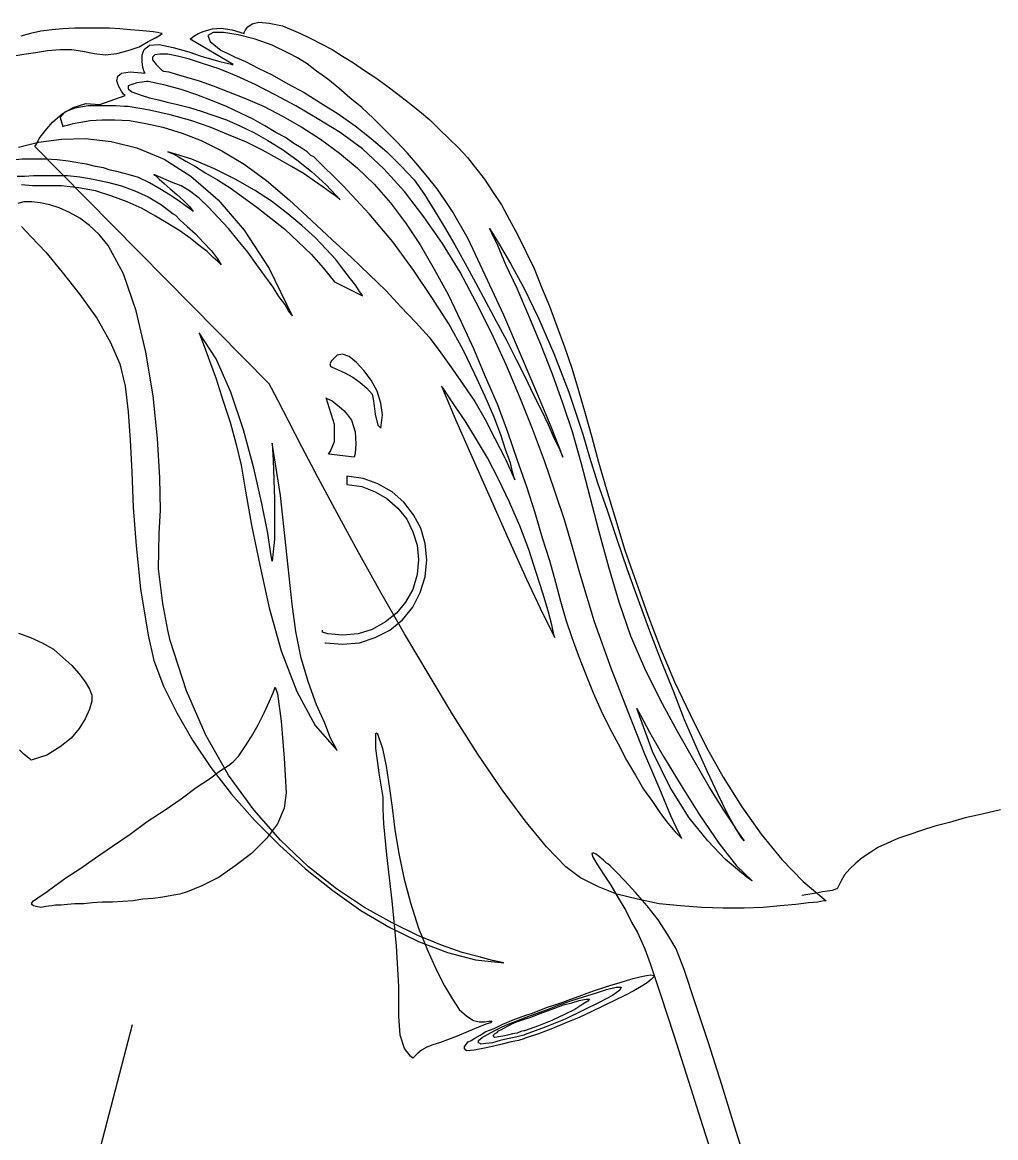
# Model space of a CAD drawing. Header units: millimetres. Extents: x -1542.5 to -1541.47, y 1782.13 to 1783.9.
# Drawn here: x -1542.0113 to -1541.7748, y 1783.5374 to 1783.8085 of the extents above; entities that cross this region are included whole.
import ezdxf

# ---------------------------------------------------------------- set-up
doc = ezdxf.new("R2010")
doc.units = ezdxf.units.MM
doc.header["$LTSCALE"] = 10
doc.layers.add('Humanos', color=2, linetype='Continuous')

msp = doc.modelspace()

# ---------------------------------------------------------------- linework, layer by layer
at = {"layer": 'Humanos'}
msp.add_line((-1541.99423, 1783.52768), (-1541.98453, 1783.56488), dxfattribs=at)
for points in [[(-1542.00829, 1783.77829), (-1542.00794, 1783.77883), (-1542.00722, 1783.78026), (-1542.00578, 1783.78206), (-1542.00398, 1783.78422), (-1542.00164, 1783.7862), (-1541.99895, 1783.78781), (-1541.99589, 1783.78871), (-1541.99248, 1783.78853), (-1541.98637, 1783.79069), (-1541.98673, 1783.79105), (-1541.98726, 1783.79176), (-1541.98799, 1783.79302), (-1541.98835, 1783.79428), (-1541.98816, 1783.79536), (-1541.98726, 1783.79608), (-1541.98511, 1783.79644), (-1541.98151, 1783.79608), (-1541.9817, 1783.79644), (-1541.98206, 1783.79751), (-1541.98224, 1783.79896), (-1541.98224, 1783.80057), (-1541.9817, 1783.80183), (-1541.98044, 1783.80291), (-1541.9781, 1783.80309), (-1541.97469, 1783.80237), (-1541.97091, 1783.80129), (-1541.96786, 1783.80022), (-1541.96534, 1783.79949), (-1541.96337, 1783.79896), (-1541.96193, 1783.7986), (-1541.96085, 1783.79842), (-1541.96031, 1783.79823), (-1541.96013, 1783.79823), (-1541.97055, 1783.80435), (-1541.97038, 1783.80452), (-1541.96965, 1783.80507), (-1541.96858, 1783.80578), (-1541.96714, 1783.80633), (-1541.96516, 1783.80686), (-1541.96301, 1783.80704), (-1541.96031, 1783.80668), (-1541.95743, 1783.80578), (-1541.95743, 1783.80597), (-1541.95708, 1783.80668), (-1541.95653, 1783.8074), (-1541.95546, 1783.80812), (-1541.95384, 1783.80848), (-1541.95132, 1783.8083), (-1541.94809, 1783.80758), (-1541.94378, 1783.80578), (-1541.94126, 1783.80452), (-1541.93875, 1783.80327), (-1541.93605, 1783.80183), (-1541.93353, 1783.80022), (-1541.93084, 1783.7986), (-1541.92815, 1783.7968), (-1541.92544, 1783.795), (-1541.92275, 1783.79302), (-1541.92005, 1783.79105), (-1541.91754, 1783.78907), (-1541.91484, 1783.78691), (-1541.91232, 1783.78475), (-1541.90999, 1783.78242), (-1541.90766, 1783.78026), (-1541.90532, 1783.77793), (-1541.90317, 1783.77559), (-1541.90119, 1783.77308), (-1541.89903, 1783.77038), (-1541.89705, 1783.76733), (-1541.8949, 1783.76409), (-1541.89292, 1783.7605), (-1541.89094, 1783.75672), (-1541.88896, 1783.75277), (-1541.88699, 1783.74864), (-1541.88519, 1783.74414), (-1541.88321, 1783.73947), (-1541.88142, 1783.73462), (-1541.87962, 1783.72958), (-1541.87782, 1783.72438), (-1541.87621, 1783.71898), (-1541.87459, 1783.71341), (-1541.87297, 1783.70766), (-1541.87135, 1783.70155), (-1541.86937, 1783.6949), (-1541.86722, 1783.68771), (-1541.86488, 1783.68017), (-1541.86219, 1783.67244), (-1541.85931, 1783.66435), (-1541.85626, 1783.65626), (-1541.85284, 1783.64818), (-1541.84907, 1783.64027), (-1541.84511, 1783.63236), (-1541.84098, 1783.62499), (-1541.83649, 1783.6178), (-1541.83182, 1783.61115), (-1541.82678, 1783.60504), (-1541.82157, 1783.59965), (-1541.816, 1783.59498), (-1541.81654, 1783.59498), (-1541.81798, 1783.59463), (-1541.82032, 1783.59444), (-1541.82337, 1783.59408), (-1541.82714, 1783.59373), (-1541.83128, 1783.59337), (-1541.83595, 1783.59318), (-1541.84098, 1783.59318), (-1541.8462, 1783.59337), (-1541.8514, 1783.59373), (-1541.85661, 1783.59426), (-1541.86183, 1783.59534), (-1541.86686, 1783.5966), (-1541.87135, 1783.59839), (-1541.87567, 1783.60055), (-1541.87926, 1783.60325), (-1541.88394, 1783.6081), (-1541.88915, 1783.61439), (-1541.89471, 1783.62194), (-1541.90065, 1783.63057), (-1541.90657, 1783.63991), (-1541.91251, 1783.64979), (-1541.91844, 1783.65985), (-1541.92419, 1783.66992), (-1541.92976, 1783.67981), (-1541.93479, 1783.68915), (-1541.93946, 1783.69778), (-1541.94342, 1783.70532), (-1541.94665, 1783.71161), (-1541.94917, 1783.71647), (-1541.95078, 1783.71953), (-1541.95132, 1783.7206), (-1542.00829, 1783.77829)], [(-1542.01386, 1783.80022), (-1542.01099, 1783.80075), (-1542.00811, 1783.80111), (-1542.00524, 1783.80165), (-1542.00218, 1783.80183), (-1541.99931, 1783.80183), (-1541.99661, 1783.80147), (-1541.99392, 1783.80093), (-1541.99122, 1783.80057), (-1541.98835, 1783.80093), (-1541.98565, 1783.80165), (-1541.98296, 1783.80255), (-1541.9808, 1783.80381), (-1541.979, 1783.80471), (-1541.97774, 1783.80543), (-1541.97738, 1783.80578)], [(-1541.97738, 1783.80578), (-1541.97756, 1783.80578), (-1541.97846, 1783.80597), (-1541.97954, 1783.80614), (-1541.98115, 1783.80633), (-1541.98296, 1783.8065), (-1541.98511, 1783.80668), (-1541.98763, 1783.80686), (-1541.99014, 1783.80704), (-1541.99284, 1783.80704), (-1541.99572, 1783.80704), (-1541.99859, 1783.80704), (-1542.00147, 1783.80686), (-1542.00416, 1783.80668), (-1542.00686, 1783.80633), (-1542.00937, 1783.80578), (-1542.01171, 1783.80507)], [(-1541.96301, 1783.80165), (-1541.96265, 1783.80147), (-1541.96139, 1783.80093), (-1541.95959, 1783.80003), (-1541.95708, 1783.79896), (-1541.95402, 1783.79734), (-1541.95061, 1783.79572), (-1541.94683, 1783.79356), (-1541.94288, 1783.79141), (-1541.93892, 1783.78889), (-1541.93461, 1783.7862), (-1541.93048, 1783.78332), (-1541.92653, 1783.78026), (-1541.92275, 1783.77703), (-1541.91933, 1783.77362), (-1541.9161, 1783.7702), (-1541.91358, 1783.76661), (-1541.91125, 1783.76283), (-1541.90873, 1783.7587), (-1541.90621, 1783.75439), (-1541.9037, 1783.74989), (-1541.90119, 1783.74522), (-1541.89867, 1783.74054), (-1541.89616, 1783.73588), (-1541.89364, 1783.7312), (-1541.8913, 1783.72653), (-1541.88915, 1783.72222), (-1541.88717, 1783.71808), (-1541.88519, 1783.71413), (-1541.88357, 1783.71071), (-1541.88214, 1783.70748), (-1541.88088, 1783.70496), (-1541.87998, 1783.70281), (-1541.8807, 1783.70479), (-1541.88285, 1783.71018), (-1541.88609, 1783.71791), (-1541.89005, 1783.72725), (-1541.89435, 1783.73731), (-1541.89885, 1783.74702), (-1541.90298, 1783.75582), (-1541.90676, 1783.76248), (-1541.90855, 1783.76517), (-1541.91053, 1783.76804), (-1541.91287, 1783.77092), (-1541.9152, 1783.77379), (-1541.91772, 1783.77667), (-1541.92042, 1783.77954), (-1541.92329, 1783.78242), (-1541.92599, 1783.78512), (-1541.92886, 1783.78781), (-1541.93174, 1783.79015), (-1541.93443, 1783.79248), (-1541.93713, 1783.79464), (-1541.93982, 1783.79662), (-1541.94216, 1783.79842), (-1541.9445, 1783.79985), (-1541.94647, 1783.80093), (-1541.95061, 1783.80291), (-1541.95474, 1783.80435), (-1541.95888, 1783.80543), (-1541.96247, 1783.80597), (-1541.96499, 1783.80597), (-1541.96624, 1783.80524), (-1541.9657, 1783.80381), (-1541.96301, 1783.80165)], [(-1541.97738, 1783.7968), (-1541.97702, 1783.79662), (-1541.97576, 1783.79644), (-1541.97397, 1783.7959), (-1541.97145, 1783.79518), (-1541.9684, 1783.79428), (-1541.96499, 1783.79302), (-1541.96121, 1783.79159), (-1541.95708, 1783.78997), (-1541.95258, 1783.78799), (-1541.94809, 1783.78565), (-1541.94342, 1783.78296), (-1541.93892, 1783.78009), (-1541.93425, 1783.77667), (-1541.92994, 1783.77308), (-1541.9258, 1783.76912), (-1541.92185, 1783.76463), (-1541.91826, 1783.75977), (-1541.91467, 1783.75439), (-1541.91125, 1783.74846), (-1541.90783, 1783.74235), (-1541.90478, 1783.73588), (-1541.90172, 1783.72923), (-1541.89885, 1783.7224), (-1541.89597, 1783.71575), (-1541.89346, 1783.70892), (-1541.89112, 1783.70209), (-1541.88879, 1783.69562), (-1541.88681, 1783.68933), (-1541.88501, 1783.68322), (-1541.88321, 1783.67765), (-1541.88178, 1783.67244), (-1541.88052, 1783.66776), (-1541.87926, 1783.66327), (-1541.87782, 1783.65896), (-1541.87621, 1783.65447), (-1541.87441, 1783.64997), (-1541.87261, 1783.64548), (-1541.87063, 1783.64117), (-1541.86866, 1783.63703), (-1541.8665, 1783.63308), (-1541.86452, 1783.62912), (-1541.86236, 1783.62553), (-1541.86039, 1783.62212), (-1541.85823, 1783.61906), (-1541.85626, 1783.61619), (-1541.85446, 1783.61385), (-1541.85266, 1783.6117), (-1541.85105, 1783.61008), (-1541.85176, 1783.61151), (-1541.85374, 1783.61565), (-1541.85644, 1783.62212), (-1541.86003, 1783.63057), (-1541.86398, 1783.64045), (-1541.86812, 1783.65123), (-1541.87225, 1783.66273), (-1541.87584, 1783.67459), (-1541.87764, 1783.68088), (-1541.87962, 1783.68754), (-1541.88196, 1783.69455), (-1541.88447, 1783.70191), (-1541.88734, 1783.70964), (-1541.8904, 1783.71737), (-1541.89364, 1783.72509), (-1541.89723, 1783.73282), (-1541.90101, 1783.74037), (-1541.90496, 1783.74774), (-1541.90927, 1783.75475), (-1541.91377, 1783.76122), (-1541.91844, 1783.76733), (-1541.92347, 1783.77289), (-1541.92868, 1783.77775), (-1541.93407, 1783.7817), (-1541.93965, 1783.78512), (-1541.94486, 1783.78817), (-1541.94989, 1783.79087), (-1541.95474, 1783.79338), (-1541.95923, 1783.79536), (-1541.96354, 1783.79716), (-1541.96732, 1783.79842), (-1541.97074, 1783.79949), (-1541.97361, 1783.80022), (-1541.97595, 1783.80075), (-1541.97792, 1783.80075), (-1541.97918, 1783.80057), (-1541.97972, 1783.80003), (-1541.97972, 1783.79932), (-1541.97882, 1783.79823), (-1541.97738, 1783.7968)], [(-1542.00147, 1783.78314), (-1542.00111, 1783.78332), (-1542.00038, 1783.7835), (-1541.99895, 1783.78386), (-1541.99715, 1783.78422), (-1541.99482, 1783.78458), (-1541.99194, 1783.78475), (-1541.98888, 1783.78475), (-1541.98529, 1783.78458), (-1541.98134, 1783.78386), (-1541.9772, 1783.78296), (-1541.97253, 1783.78152), (-1541.96786, 1783.77973), (-1541.96283, 1783.77721), (-1541.95743, 1783.77398), (-1541.95204, 1783.77002), (-1541.94647, 1783.76535), (-1541.94108, 1783.76032), (-1541.93605, 1783.75564), (-1541.93138, 1783.75133), (-1541.92706, 1783.7472), (-1541.92293, 1783.74325), (-1541.91933, 1783.73929), (-1541.91574, 1783.73552), (-1541.91251, 1783.73192), (-1541.90963, 1783.72815), (-1541.90676, 1783.72419), (-1541.90406, 1783.72024), (-1541.90136, 1783.71629), (-1541.89885, 1783.71197), (-1541.89651, 1783.7073), (-1541.894, 1783.70245), (-1541.89166, 1783.69724), (-1541.89184, 1783.69778), (-1541.8922, 1783.69921), (-1541.89274, 1783.70137), (-1541.89382, 1783.70443), (-1541.89507, 1783.7082), (-1541.89669, 1783.71252), (-1541.89885, 1783.71754), (-1541.90136, 1783.72293), (-1541.90424, 1783.72887), (-1541.90766, 1783.73516), (-1541.91179, 1783.74163), (-1541.91628, 1783.74827), (-1541.92131, 1783.75511), (-1541.92706, 1783.76193), (-1541.93335, 1783.76876), (-1541.94036, 1783.77559), (-1541.94054, 1783.77577), (-1541.94126, 1783.77613), (-1541.94216, 1783.77703), (-1541.9436, 1783.77793), (-1541.9454, 1783.779), (-1541.94737, 1783.78045), (-1541.94971, 1783.7817), (-1541.9524, 1783.78332), (-1541.95528, 1783.78494), (-1541.95833, 1783.78637), (-1541.96175, 1783.78799), (-1541.96516, 1783.78943), (-1541.96894, 1783.79087), (-1541.97271, 1783.79212), (-1541.97666, 1783.79321), (-1541.9808, 1783.7941), (-1541.98115, 1783.7941), (-1541.98224, 1783.79392), (-1541.98349, 1783.79374), (-1541.98475, 1783.79338), (-1541.98565, 1783.79302), (-1541.98565, 1783.79231), (-1541.98475, 1783.79159), (-1541.98224, 1783.79069), (-1541.98044, 1783.79015), (-1541.97828, 1783.78961), (-1541.97613, 1783.78907), (-1541.97361, 1783.78853), (-1541.97074, 1783.78781), (-1541.96786, 1783.78691), (-1541.9648, 1783.78584), (-1541.96175, 1783.78475), (-1541.95851, 1783.78332), (-1541.9551, 1783.7817), (-1541.95168, 1783.77973), (-1541.94809, 1783.77757), (-1541.94467, 1783.77505), (-1541.94108, 1783.77218), (-1541.93749, 1783.76894), (-1541.93407, 1783.76535), (-1541.93425, 1783.76552), (-1541.93515, 1783.76625), (-1541.93641, 1783.76714), (-1541.9382, 1783.7684), (-1541.94036, 1783.76984), (-1541.94288, 1783.77164), (-1541.94593, 1783.77344), (-1541.94935, 1783.77541), (-1541.95294, 1783.77739), (-1541.9569, 1783.77937), (-1541.96121, 1783.78116), (-1541.9657, 1783.78296), (-1541.97038, 1783.78458), (-1541.9754, 1783.78601), (-1541.98044, 1783.7871), (-1541.98565, 1783.78799), (-1541.98655, 1783.78799), (-1541.98871, 1783.78817), (-1541.99194, 1783.78817), (-1541.99536, 1783.78817), (-1541.99859, 1783.78763), (-1542.00093, 1783.78674), (-1542.00218, 1783.7853), (-1542.00147, 1783.78314)], [(-1542.01224, 1783.77811), (-1542.00739, 1783.77937), (-1542.00183, 1783.78009), (-1541.99607, 1783.78026), (-1541.98978, 1783.77954), (-1541.98349, 1783.77793), (-1541.97685, 1783.77524), (-1541.97038, 1783.7711), (-1541.96373, 1783.76535), (-1541.95743, 1783.75798), (-1541.95132, 1783.74864), (-1541.94576, 1783.73714), (-1541.94593, 1783.7375), (-1541.94665, 1783.73839), (-1541.94755, 1783.74001), (-1541.94899, 1783.7418), (-1541.95042, 1783.74414), (-1541.9524, 1783.74684), (-1541.95438, 1783.74953), (-1541.95653, 1783.75259), (-1541.95888, 1783.75547), (-1541.96121, 1783.75834), (-1541.96373, 1783.76103), (-1541.96606, 1783.76355), (-1541.9684, 1783.76571), (-1541.97074, 1783.7675), (-1541.97271, 1783.76876), (-1541.97469, 1783.76949), (-1541.97936, 1783.77146), (-1541.979, 1783.77128), (-1541.9781, 1783.77038), (-1541.97685, 1783.7693), (-1541.9754, 1783.76804), (-1541.97379, 1783.76661), (-1541.97217, 1783.76517), (-1541.97074, 1783.76373), (-1541.96984, 1783.76248), (-1541.97019, 1783.76283), (-1541.97145, 1783.76373), (-1541.97325, 1783.76499), (-1541.9754, 1783.76643), (-1541.97792, 1783.76804), (-1541.98044, 1783.76949), (-1541.98313, 1783.77074), (-1541.98565, 1783.77146), (-1541.98691, 1783.77182), (-1541.98835, 1783.77218), (-1541.98997, 1783.77253), (-1541.99158, 1783.77308), (-1541.99356, 1783.77344), (-1541.99572, 1783.77398), (-1541.99787, 1783.77434), (-1542.00021, 1783.77469), (-1542.0029, 1783.77505), (-1542.0056, 1783.77524), (-1542.00847, 1783.77524), (-1542.01135, 1783.77524), (-1542.01458, 1783.77487)], [(-1541.97595, 1783.77703), (-1541.97559, 1783.77685), (-1541.97469, 1783.77649), (-1541.97343, 1783.77577), (-1541.97163, 1783.77469), (-1541.96929, 1783.77344), (-1541.96678, 1783.77182), (-1541.9639, 1783.7702), (-1541.96085, 1783.76823), (-1541.95762, 1783.76589), (-1541.95438, 1783.76355), (-1541.95097, 1783.76086), (-1541.94755, 1783.75816), (-1541.94431, 1783.75511), (-1541.94108, 1783.75205), (-1541.9382, 1783.74881), (-1541.93551, 1783.7454), (-1541.92868, 1783.74199), (-1541.92886, 1783.74235), (-1541.9294, 1783.74306), (-1541.9303, 1783.74451), (-1541.93155, 1783.74612), (-1541.93317, 1783.74827), (-1541.93515, 1783.75079), (-1541.93749, 1783.75331), (-1541.94018, 1783.75618), (-1541.94342, 1783.75906), (-1541.94683, 1783.76193), (-1541.95078, 1783.76499), (-1541.95492, 1783.76768), (-1541.95959, 1783.77038), (-1541.96463, 1783.77289), (-1541.97019, 1783.77524), (-1541.97595, 1783.77703)], [(-1542.01261, 1783.7711), (-1542.01081, 1783.7711), (-1542.00865, 1783.77128), (-1542.00613, 1783.77128), (-1542.00344, 1783.77128), (-1542.00038, 1783.77128), (-1541.99733, 1783.77092), (-1541.9941, 1783.77038), (-1541.99068, 1783.76966), (-1541.98726, 1783.76876), (-1541.98403, 1783.7675), (-1541.9808, 1783.76607), (-1541.97756, 1783.76409), (-1541.97469, 1783.76193), (-1541.97415, 1783.76157), (-1541.97307, 1783.7605), (-1541.97127, 1783.75888), (-1541.96929, 1783.75708), (-1541.96732, 1783.75492), (-1541.96534, 1783.75295), (-1541.9639, 1783.75097), (-1541.96301, 1783.74953), (-1541.96318, 1783.74971), (-1541.9639, 1783.75043), (-1541.96499, 1783.75133), (-1541.96642, 1783.75277), (-1541.9684, 1783.75421), (-1541.97055, 1783.75601), (-1541.97307, 1783.7578), (-1541.97595, 1783.7596), (-1541.979, 1783.76139), (-1541.98224, 1783.76319), (-1541.98583, 1783.76481), (-1541.98961, 1783.76625), (-1541.99356, 1783.7675), (-1541.99769, 1783.76823), (-1542.00183, 1783.76876), (-1542.00613, 1783.76876), (-1542.00686, 1783.76876), (-1542.00884, 1783.76876), (-1542.01153, 1783.76894)], [(-1542.01153, 1783.75888), (-1542.00919, 1783.75637), (-1542.0056, 1783.75259), (-1542.00164, 1783.74774), (-1541.99733, 1783.74235), (-1541.9932, 1783.73659), (-1541.98997, 1783.73084), (-1541.98763, 1783.72545), (-1541.98637, 1783.72006), (-1541.98565, 1783.71377), (-1541.98511, 1783.70694), (-1541.98475, 1783.69921), (-1541.98439, 1783.69059), (-1541.98367, 1783.68124), (-1541.9826, 1783.67082), (-1541.9808, 1783.6595), (-1541.97936, 1783.65339), (-1541.97702, 1783.6471), (-1541.97379, 1783.64063), (-1541.97001, 1783.63398), (-1541.96552, 1783.62733), (-1541.96049, 1783.62086), (-1541.95492, 1783.61457), (-1541.94881, 1783.60846), (-1541.94252, 1783.60271), (-1541.93587, 1783.5975), (-1541.92904, 1783.59264), (-1541.92204, 1783.58851), (-1541.91503, 1783.5851), (-1541.90802, 1783.5824), (-1541.90119, 1783.58061), (-1541.89435, 1783.57989), (-1541.89507, 1783.58006), (-1541.89705, 1783.58042), (-1541.90029, 1783.58132), (-1541.90442, 1783.5824), (-1541.90945, 1783.5842), (-1541.9152, 1783.58653), (-1541.92149, 1783.58959), (-1541.92815, 1783.59337), (-1541.93497, 1783.59786), (-1541.9418, 1783.60325), (-1541.94863, 1783.60972), (-1541.9551, 1783.61709), (-1541.96121, 1783.62553), (-1541.96678, 1783.63524), (-1541.97145, 1783.64602), (-1541.9754, 1783.65824), (-1541.97595, 1783.66075), (-1541.9772, 1783.66722), (-1541.97828, 1783.67567), (-1541.9781, 1783.6843), (-1541.97774, 1783.68987), (-1541.97792, 1783.69778), (-1541.97846, 1783.7073), (-1541.97954, 1783.71772), (-1541.98134, 1783.72833), (-1541.98367, 1783.73839), (-1541.98673, 1783.74738), (-1541.9905, 1783.75421), (-1541.99266, 1783.7569), (-1541.99499, 1783.75906), (-1541.99733, 1783.76086), (-1541.99985, 1783.76229), (-1542.00236, 1783.76337), (-1542.0047, 1783.76409), (-1542.00704, 1783.76463), (-1542.00901, 1783.76481), (-1542.01099, 1783.76481), (-1542.01243, 1783.76445)], [(-1541.83595, 1783.60954), (-1541.83667, 1783.61044), (-1541.83829, 1783.61313), (-1541.84098, 1783.61726), (-1541.84439, 1783.62266), (-1541.84817, 1783.62912), (-1541.85212, 1783.63613), (-1541.85626, 1783.64369), (-1541.86003, 1783.65141), (-1541.86345, 1783.65932), (-1541.86632, 1783.66758), (-1541.86884, 1783.67603), (-1541.87118, 1783.68466), (-1541.87333, 1783.6931), (-1541.87548, 1783.70119), (-1541.87764, 1783.70892), (-1541.87998, 1783.71593), (-1541.88249, 1783.72293), (-1541.88537, 1783.73013), (-1541.88824, 1783.73714), (-1541.89112, 1783.74378), (-1541.89382, 1783.74953), (-1541.8958, 1783.75421), (-1541.89723, 1783.75726), (-1541.89777, 1783.75834), (-1541.89705, 1783.75726), (-1541.89544, 1783.75456), (-1541.89274, 1783.74989), (-1541.8895, 1783.74396), (-1541.88591, 1783.73659), (-1541.88214, 1783.72797), (-1541.87854, 1783.71862), (-1541.87513, 1783.70838), (-1541.87351, 1783.70281), (-1541.87153, 1783.69652), (-1541.8692, 1783.68987), (-1541.86686, 1783.68286), (-1541.86434, 1783.67549), (-1541.86165, 1783.66812), (-1541.85896, 1783.66058), (-1541.85608, 1783.65321), (-1541.85321, 1783.64602), (-1541.8505, 1783.63901), (-1541.84763, 1783.63254), (-1541.84494, 1783.62643), (-1541.84242, 1783.62104), (-1541.84009, 1783.61637), (-1541.83793, 1783.61241), (-1541.83595, 1783.60954)], [(-1541.9684, 1783.733), (-1541.96804, 1783.7321), (-1541.96714, 1783.72977), (-1541.96588, 1783.72617), (-1541.96426, 1783.72186), (-1541.96265, 1783.71665), (-1541.96085, 1783.71126), (-1541.95941, 1783.70586), (-1541.95815, 1783.70083), (-1541.95708, 1783.69455), (-1541.95564, 1783.68628), (-1541.95366, 1783.67657), (-1541.95132, 1783.66615), (-1541.94845, 1783.65572), (-1541.94467, 1783.64584), (-1541.94018, 1783.63758), (-1541.93479, 1783.63147), (-1541.93515, 1783.63218), (-1541.93641, 1783.63452), (-1541.93785, 1783.63811), (-1541.93982, 1783.6426), (-1541.9418, 1783.64799), (-1541.9436, 1783.65393), (-1541.94486, 1783.6604), (-1541.94576, 1783.66705), (-1541.94719, 1783.6807), (-1541.94863, 1783.69346), (-1541.95007, 1783.70263), (-1541.95061, 1783.70622), (-1541.95042, 1783.70209), (-1541.95007, 1783.69256), (-1541.95007, 1783.68286), (-1541.95061, 1783.67747), (-1541.95097, 1783.67927), (-1541.95168, 1783.6843), (-1541.95313, 1783.69149), (-1541.9551, 1783.70011), (-1541.95762, 1783.70946), (-1541.96067, 1783.71862), (-1541.96426, 1783.72671), (-1541.9684, 1783.733)], [(-1541.93623, 1783.72473), (-1541.93587, 1783.72455), (-1541.93461, 1783.72402), (-1541.933, 1783.72329), (-1541.93102, 1783.72222), (-1541.92922, 1783.72096), (-1541.9276, 1783.71953), (-1541.92634, 1783.71808), (-1541.92599, 1783.71647), (-1541.92563, 1783.71323), (-1541.92491, 1783.71054), (-1541.92419, 1783.70981), (-1541.92383, 1783.71305), (-1541.92419, 1783.71593), (-1541.92509, 1783.7188), (-1541.92653, 1783.7215), (-1541.92832, 1783.72383), (-1541.93012, 1783.72581), (-1541.93192, 1783.72725), (-1541.93353, 1783.72779), (-1541.93479, 1783.72761), (-1541.93623, 1783.72617), (-1541.93659, 1783.72545), (-1541.93641, 1783.72491), (-1541.93623, 1783.72473)], [(-1541.90945, 1783.72006), (-1541.90855, 1783.71791), (-1541.90604, 1783.71197), (-1541.90244, 1783.7037), (-1541.89795, 1783.69364), (-1541.89328, 1783.68304), (-1541.88879, 1783.67316), (-1541.88483, 1783.66471), (-1541.88196, 1783.65896), (-1541.88214, 1783.65968), (-1541.88268, 1783.66201), (-1541.88357, 1783.66543), (-1541.88483, 1783.66974), (-1541.88645, 1783.67477), (-1541.88824, 1783.68034), (-1541.8904, 1783.68609), (-1541.89292, 1783.69184), (-1541.89561, 1783.69742), (-1541.89831, 1783.70263), (-1541.90119, 1783.70748), (-1541.9037, 1783.71161), (-1541.90604, 1783.71503), (-1541.90783, 1783.71772), (-1541.90909, 1783.71953), (-1541.90945, 1783.72006)], [(-1541.93749, 1783.71718), (-1541.9373, 1783.71701), (-1541.93677, 1783.71682), (-1541.93605, 1783.71647), (-1541.93515, 1783.71575), (-1541.93425, 1783.71503), (-1541.93317, 1783.71413), (-1541.93228, 1783.71305), (-1541.93138, 1783.71179), (-1541.93048, 1783.70892), (-1541.9303, 1783.70605), (-1541.93048, 1783.7037), (-1541.93066, 1783.70281), (-1541.93695, 1783.70353), (-1541.93641, 1783.70425), (-1541.93551, 1783.70658), (-1541.93551, 1783.71071), (-1541.93749, 1783.71718)], [(-1541.93785, 1783.6577), (-1541.93767, 1783.6577), (-1541.93353, 1783.65734), (-1541.9294, 1783.6577), (-1541.92563, 1783.65896), (-1541.92204, 1783.66075), (-1541.91898, 1783.66327), (-1541.91646, 1783.66633), (-1541.91467, 1783.66992), (-1541.91341, 1783.6737), (-1541.91305, 1783.67783), (-1541.91341, 1783.68178), (-1541.91448, 1783.68556), (-1541.91628, 1783.68879), (-1541.91862, 1783.69184), (-1541.92149, 1783.69436), (-1541.92491, 1783.69634), (-1541.9285, 1783.6976), (-1541.93245, 1783.69814), (-1541.93245, 1783.69616), (-1541.92886, 1783.69562), (-1541.92563, 1783.69436), (-1541.92275, 1783.69274), (-1541.92005, 1783.69041), (-1541.9179, 1783.68771), (-1541.91646, 1783.68466), (-1541.91538, 1783.68143), (-1541.91503, 1783.67783), (-1541.91538, 1783.67423), (-1541.91646, 1783.67064), (-1541.91826, 1783.66758), (-1541.92042, 1783.66489), (-1541.92311, 1783.66273), (-1541.92634, 1783.66094), (-1541.92976, 1783.65985), (-1541.93353, 1783.6595), (-1541.93713, 1783.65985), (-1541.93839, 1783.66022), (-1541.93839, 1783.66075)], [(-1542.01224, 1783.66004), (-1542.00937, 1783.65896), (-1542.00649, 1783.6577), (-1542.0038, 1783.65609), (-1542.00147, 1783.6541), (-1541.99931, 1783.65213), (-1541.99751, 1783.65015), (-1541.99607, 1783.64818), (-1541.99499, 1783.64638), (-1541.99446, 1783.64494), (-1541.99446, 1783.6435), (-1541.99499, 1783.64153), (-1541.99607, 1783.63919), (-1541.99751, 1783.63685), (-1541.99949, 1783.63452), (-1542.00218, 1783.63236), (-1542.00542, 1783.63038), (-1542.00919, 1783.62912)], [(-1542.00758, 1783.5957), (-1542.00704, 1783.59606), (-1542.0056, 1783.59696), (-1542.00344, 1783.59858), (-1542.00074, 1783.60055), (-1541.99733, 1783.60271), (-1541.99356, 1783.6054), (-1541.98942, 1783.60828), (-1541.98511, 1783.61115), (-1541.98098, 1783.61421), (-1541.97666, 1783.61709), (-1541.97271, 1783.61978), (-1541.96912, 1783.62248), (-1541.96588, 1783.62463), (-1541.96318, 1783.62661), (-1541.96121, 1783.62787), (-1541.96013, 1783.62876), (-1541.95869, 1783.63021), (-1541.95726, 1783.63236), (-1541.95564, 1783.63487), (-1541.95402, 1783.63775), (-1541.95258, 1783.64063), (-1541.95132, 1783.64333), (-1541.95042, 1783.64548), (-1541.94989, 1783.64692), (-1541.94935, 1783.6453), (-1541.94845, 1783.63865), (-1541.94773, 1783.62967), (-1541.94719, 1783.62122), (-1541.94773, 1783.61745), (-1541.94935, 1783.61367), (-1541.95204, 1783.61008), (-1541.95564, 1783.60649), (-1541.95959, 1783.60343), (-1541.96354, 1783.60074), (-1541.96768, 1783.59858), (-1541.97127, 1783.59714), (-1541.97307, 1783.5966), (-1541.97505, 1783.59624), (-1541.9772, 1783.59588), (-1541.97954, 1783.59552), (-1541.98206, 1783.59534), (-1541.98439, 1783.59498), (-1541.98691, 1783.5948), (-1541.98942, 1783.59463), (-1541.99194, 1783.59463), (-1541.99427, 1783.59444), (-1541.99643, 1783.59426), (-1541.99859, 1783.59426), (-1542.00038, 1783.59408), (-1542.002, 1783.5939), (-1542.00326, 1783.5939), (-1542.00416, 1783.59373), (-1542.0056, 1783.59354), (-1542.00686, 1783.59337), (-1542.00794, 1783.59354), (-1542.00865, 1783.59373), (-1542.00901, 1783.59408), (-1542.00901, 1783.59444), (-1542.00865, 1783.59498), (-1542.00758, 1783.5957)], [(-1541.83398, 1783.59983), (-1541.83487, 1783.60038), (-1541.83703, 1783.60217), (-1541.84044, 1783.60504), (-1541.84475, 1783.60954), (-1541.84925, 1783.61511), (-1541.85392, 1783.62248), (-1541.85823, 1783.63128), (-1541.86201, 1783.64171), (-1541.86111, 1783.64009), (-1541.85896, 1783.63596), (-1541.85554, 1783.63002), (-1541.85123, 1783.62301), (-1541.84673, 1783.61583), (-1541.84206, 1783.609), (-1541.83775, 1783.60343), (-1541.83398, 1783.59983)], [(-1541.91646, 1783.5567), (-1541.917, 1783.55724), (-1541.91844, 1783.55904), (-1541.91952, 1783.56228), (-1541.91988, 1783.56694), (-1541.91988, 1783.57414), (-1541.92042, 1783.58402), (-1541.92149, 1783.59498), (-1541.92275, 1783.60612), (-1541.92347, 1783.61367), (-1541.92365, 1783.61726), (-1541.92365, 1783.62014), (-1541.92455, 1783.62553), (-1541.92544, 1783.632), (-1541.92544, 1783.6356), (-1541.92509, 1783.63577), (-1541.92383, 1783.632), (-1541.92293, 1783.62769), (-1541.92221, 1783.62284), (-1541.92149, 1783.61762), (-1541.92078, 1783.61224), (-1541.91988, 1783.60649), (-1541.91862, 1783.60055), (-1541.917, 1783.59444), (-1541.91503, 1783.58833), (-1541.91287, 1783.58294), (-1541.91071, 1783.57809), (-1541.90873, 1783.57431), (-1541.90676, 1783.57108), (-1541.90514, 1783.56856), (-1541.90334, 1783.56694), (-1541.90172, 1783.56587), (-1541.90029, 1783.56551), (-1541.89903, 1783.56551), (-1541.89795, 1783.56569), (-1541.89723, 1783.56569), (-1541.89723, 1783.56569), (-1541.89759, 1783.56533), (-1541.89867, 1783.56497), (-1541.90046, 1783.56425), (-1541.90298, 1783.56317), (-1541.90568, 1783.56209), (-1541.90802, 1783.56119), (-1541.90999, 1783.56048), (-1541.91161, 1783.55993), (-1541.91305, 1783.5594), (-1541.9143, 1783.55868), (-1541.91538, 1783.55778), (-1541.91646, 1783.5567)], [(-1542.00919, 1783.62912), (-1542.00937, 1783.62931), (-1542.01009, 1783.62985), (-1542.01099, 1783.63057), (-1542.01207, 1783.63164)], [(-1541.77359, 1783.61709), (-1541.77808, 1783.61601), (-1541.78222, 1783.61511), (-1541.78599, 1783.61403), (-1541.78958, 1783.61313), (-1541.79282, 1783.61205), (-1541.79588, 1783.61098), (-1541.79857, 1783.61008), (-1541.80109, 1783.609), (-1541.80342, 1783.60792), (-1541.8054, 1783.60666), (-1541.8072, 1783.6054), (-1541.80881, 1783.60414), (-1541.81025, 1783.60271), (-1541.81151, 1783.60127), (-1541.8124, 1783.59965), (-1541.81331, 1783.59786), (-1541.81349, 1783.59786), (-1541.81385, 1783.59768), (-1541.81456, 1783.5975), (-1541.81564, 1783.59732), (-1541.8169, 1783.59714), (-1541.81834, 1783.59678), (-1541.81996, 1783.5966), (-1541.82193, 1783.59624)], [(-1541.83559, 1783.53172), (-1541.83829, 1783.54017), (-1541.84134, 1783.55023), (-1541.84458, 1783.56048), (-1541.84781, 1783.57018), (-1541.8505, 1783.57827), (-1541.85248, 1783.5833), (-1541.85446, 1783.58672), (-1541.8568, 1783.59031), (-1541.85949, 1783.59373), (-1541.86236, 1783.59696), (-1541.86488, 1783.59983), (-1541.86704, 1783.60199), (-1541.86848, 1783.60343), (-1541.86902, 1783.60397), (-1541.86937, 1783.60414), (-1541.87009, 1783.60487), (-1541.87099, 1783.60559), (-1541.87189, 1783.6063), (-1541.87261, 1783.60666), (-1541.87297, 1783.60649), (-1541.87279, 1783.60576), (-1541.87171, 1783.60397), (-1541.87009, 1783.60145), (-1541.8683, 1783.59876), (-1541.8665, 1783.5957), (-1541.86471, 1783.59264), (-1541.86327, 1783.58977), (-1541.86183, 1783.58726), (-1541.86075, 1783.58491), (-1541.86003, 1783.5833), (-1541.85877, 1783.57971), (-1541.85626, 1783.57216), (-1541.85302, 1783.56228), (-1541.84943, 1783.55113), (-1541.84601, 1783.54035), (-1541.84296, 1783.53082)], [(-1541.88915, 1783.56155), (-1541.8895, 1783.56138), (-1541.89076, 1783.56102), (-1541.89256, 1783.56066), (-1541.89471, 1783.56012), (-1541.89705, 1783.55958), (-1541.89939, 1783.55904), (-1541.90155, 1783.55868), (-1541.90334, 1783.5585), (-1541.90352, 1783.55868), (-1541.90388, 1783.55904), (-1541.90388, 1783.55958), (-1541.90298, 1783.56066), (-1541.90226, 1783.56102), (-1541.90136, 1783.56155), (-1541.90011, 1783.56228), (-1541.89867, 1783.56317), (-1541.89669, 1783.56389), (-1541.89454, 1783.56497), (-1541.89202, 1783.56605), (-1541.88896, 1783.56713), (-1541.88734, 1783.56766), (-1541.88555, 1783.56839), (-1541.88375, 1783.5691), (-1541.88196, 1783.56965), (-1541.87998, 1783.57036), (-1541.878, 1783.57108), (-1541.87603, 1783.5718), (-1541.87405, 1783.57252), (-1541.87207, 1783.57324), (-1541.87027, 1783.57378), (-1541.8683, 1783.5745), (-1541.86632, 1783.57503), (-1541.86452, 1783.57557), (-1541.86291, 1783.57611), (-1541.86129, 1783.57647), (-1541.85967, 1783.57683), (-1541.85859, 1783.57701), (-1541.85787, 1783.57683), (-1541.85787, 1783.57647), (-1541.85841, 1783.57593), (-1541.85949, 1783.57503), (-1541.86093, 1783.57414), (-1541.86273, 1783.57305), (-1541.86488, 1783.57198), (-1541.8674, 1783.57072), (-1541.87009, 1783.56946), (-1541.87297, 1783.56803), (-1541.87603, 1783.56659), (-1541.87926, 1783.56533), (-1541.88249, 1783.56389), (-1541.88591, 1783.56264), (-1541.88915, 1783.56155)], [(-1541.88915, 1783.56245), (-1541.8895, 1783.56228), (-1541.8904, 1783.56209), (-1541.89184, 1783.56174), (-1541.89346, 1783.56138), (-1541.89525, 1783.56102), (-1541.89705, 1783.56048), (-1541.89867, 1783.5603), (-1541.89993, 1783.56012), (-1541.90011, 1783.5603), (-1541.90046, 1783.56048), (-1541.90046, 1783.56102), (-1541.89957, 1783.56174), (-1541.89903, 1783.56209), (-1541.89831, 1783.56245), (-1541.89741, 1783.56299), (-1541.89633, 1783.56353), (-1541.8949, 1783.56425), (-1541.89328, 1783.56497), (-1541.8913, 1783.56569), (-1541.88915, 1783.56659), (-1541.88663, 1783.56749), (-1541.88375, 1783.56856), (-1541.88088, 1783.56965), (-1541.87782, 1783.57072), (-1541.87495, 1783.57162), (-1541.87207, 1783.57252), (-1541.86937, 1783.57341), (-1541.86704, 1783.57395), (-1541.86578, 1783.57395), (-1541.86614, 1783.57324), (-1541.86794, 1783.57198), (-1541.87099, 1783.57036), (-1541.87495, 1783.56839), (-1541.87944, 1783.56623), (-1541.88429, 1783.56425), (-1541.88915, 1783.56245)], [(-1541.89651, 1783.56174), (-1541.89669, 1783.56174), (-1541.89687, 1783.56209), (-1541.89687, 1783.56228), (-1541.89633, 1783.56281), (-1541.89597, 1783.56299), (-1541.89561, 1783.56335), (-1541.8949, 1783.56371), (-1541.89418, 1783.56407), (-1541.89328, 1783.56461), (-1541.8922, 1783.56515), (-1541.89076, 1783.56569), (-1541.88932, 1783.56623), (-1541.88753, 1783.56677), (-1541.88573, 1783.56749), (-1541.88375, 1783.5682), (-1541.88178, 1783.56892), (-1541.8798, 1783.56965), (-1541.87782, 1783.57018), (-1541.87603, 1783.57072), (-1541.87441, 1783.57108), (-1541.87351, 1783.57108), (-1541.87387, 1783.57054), (-1541.87513, 1783.56982), (-1541.8771, 1783.56856), (-1541.87962, 1783.5673), (-1541.88268, 1783.56587), (-1541.88591, 1783.56461), (-1541.88932, 1783.56335), (-1541.8895, 1783.56335), (-1541.89022, 1783.56317), (-1541.89112, 1783.56281), (-1541.8922, 1783.56264), (-1541.89346, 1783.56228), (-1541.89454, 1783.56209), (-1541.89561, 1783.56191), (-1541.89651, 1783.56174)]]:
    msp.add_lwpolyline(points, dxfattribs=at)

doc.saveas('drawing.dxf')
